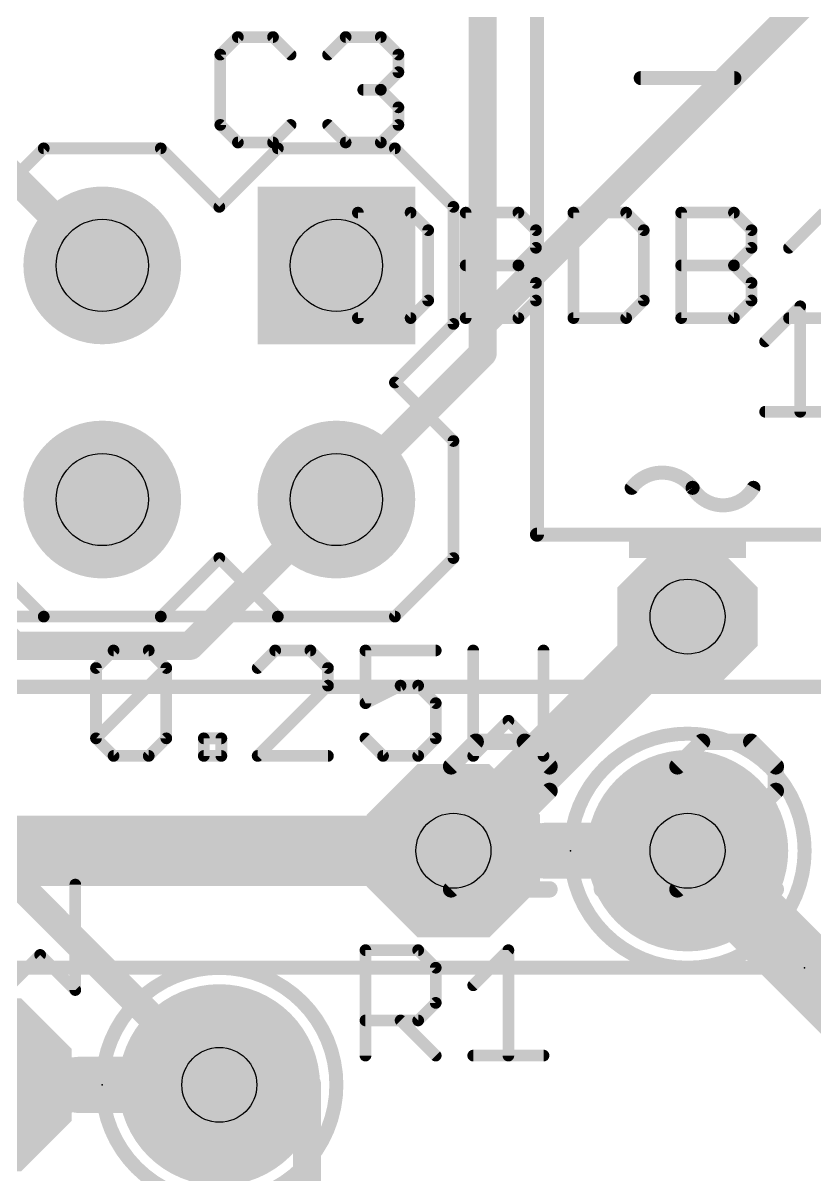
# Model space of a CAD drawing. Extents: x 27.9 to 92.8, y 25.3 to 83.9.
# Drawn here: x 61.37 to 69.96, y 46.01 to 58.51 of the extents above; entities that cross this region are included whole.
import ezdxf

# ---------------------------------------------------------------- set-up
doc = ezdxf.new("R2010")
doc.units = 0
for name, color, linetype in [('1', 22, 'CONTINUOUS'), ('16', 175, 'CONTINUOUS'), ('17', 82, 'CONTINUOUS'), ('21', 253, 'CONTINUOUS'), ('23', 7, 'CONTINUOUS'), ('25', 253, 'CONTINUOUS'), ('27', 253, 'CONTINUOUS'), ('29', 253, 'CONTINUOUS'), ('30', 253, 'CONTINUOUS'), ('44', 253, 'CONTINUOUS'), ('51', 253, 'CONTINUOUS')]:
    doc.layers.add(name, color=color, linetype=linetype)

# ---------------------------------------------------------------- blocks, each defined once
blk = doc.blocks.new('RECT')
blk.add_solid([(-0.5, -0.5), (0.5, -0.5), (-0.5, 0.5), (0.5, 0.5)])
blk = doc.blocks.new('OCTAGONP')
at = {"const_width": 0.5}
blk.add_lwpolyline([(-0.25, -0.1036), (-0.25, 0.1036), (-0.1036, 0.25), (0.1036, 0.25), (0.25, 0.1036), (0.25, -0.1036), (0.1036, -0.25), (-0.1036, -0.25), (-0.25, -0.1036), (-0.25, 0.1036)], dxfattribs=at)
blk = doc.blocks.new('ROUNDP')
at = {"const_width": 0.5}
blk.add_lwpolyline([(0, -0.25, 1), (0, 0.25, 1), (0, -0.25)], format="xyb", dxfattribs=at)
blk = doc.blocks.new('SQUAREP')
blk.add_solid([(-0.5, -0.5), (0.5, -0.5), (-0.5, 0.5), (0.5, 0.5)])

msp = doc.modelspace()

# ---------------------------------------------------------------- linework, layer by layer
at = {"layer": '1'}
for points, const_width in [([(58.42, 59.69), (62.23, 55.88)], 0.3048), ([(66.3575, 55.245), (66.3575, 59.3725)], 0.3048), ([(66.3575, 55.245), (70.1675, 59.055)], 0.3048), ([(66.3575, 54.9275), (66.3575, 55.245)], 0.3048), ([(64.77, 53.34), (66.3575, 54.9275)], 0.3048), ([(66.04, 49.53), (68.58, 52.07)], 0.635), ([(63.5, 46.99), (60.96, 49.53)], 0.3048)]:
    msp.add_lwpolyline(points, dxfattribs=dict(at, const_width=const_width))
for points, const_width in [([(62.1761, 55.8261, 1), (62.2839, 55.9339)], 0.1524), ([(66.4337, 55.245, 1), (66.2813, 55.245)], 0.1524), ([(66.3036, 55.2989, 1), (66.4114, 55.1911)], 0.1524), ([(66.2813, 55.245, 1), (66.4337, 55.245)], 0.1524), ([(66.2813, 54.9275, 1), (66.4337, 54.9275)], 0.1524), ([(66.4114, 54.8736, 1), (66.3036, 54.9814)], 0.1524), ([(64.7161, 53.3939, 1), (64.8239, 53.2861)], 0.1524), ([(68.6923, 51.9577, 1), (68.4677, 52.1823)], 0.3175), ([(65.9277, 49.6423, 1), (66.1523, 49.4177)], 0.3175), ([(63.4461, 46.9361, 1), (63.5539, 47.0439)], 0.1524)]:
    msp.add_lwpolyline(points, format="xyb", dxfattribs=dict(at, const_width=const_width))
at = {"layer": '16'}
for points, const_width in [([(61.2775, 51.7525), (59.69, 53.34)], 0.3048), ([(64.77, 53.34), (63.1825, 51.7525)], 0.3048), ([(63.1825, 51.7525), (61.2775, 51.7525)], 0.3048), ([(66.04, 49.53), (60.0075, 49.53)], 0.762), ([(74.6125, 43.4975), (68.58, 49.53)], 0.762), ([(63.5, 46.99), (64.4525, 46.99)], 0.3048), ([(64.4525, 46.99), (64.4525, 40.3225)], 0.3048)]:
    msp.add_lwpolyline(points, dxfattribs=dict(at, const_width=const_width))
for points, const_width in [([(64.8239, 53.2861, 1), (64.7161, 53.3939)], 0.1524), ([(61.2236, 51.6986, 1), (61.3314, 51.8064)], 0.1524), ([(63.1286, 51.8064, 1), (63.2364, 51.6986)], 0.1524), ([(63.1825, 51.6763, 1), (63.1825, 51.8287)], 0.1524), ([(66.04, 49.3395, 1), (66.04, 49.7205)], 0.381), ([(68.7147, 49.6647, 1), (68.4453, 49.3953)], 0.381), ([(63.5, 47.0662, 1), (63.5, 46.9138)], 0.1524), ([(64.5287, 46.99, 1), (64.3763, 46.99)], 0.1524), ([(64.4525, 46.9138, 1), (64.4525, 47.0662)], 0.1524)]:
    msp.add_lwpolyline(points, format="xyb", dxfattribs=dict(at, const_width=const_width))
at = {"layer": '21'}
for points, const_width in [([(66.946, 58.801), (66.946, 52.959)], 0.1524), ([(69.088, 57.912), (68.072, 57.912)], 0.1524), ([(60.96, 56.515), (61.595, 57.15)], 0.127), ([(61.595, 57.15), (62.865, 57.15)], 0.127), ([(62.865, 57.15), (63.5, 56.515)], 0.127), ([(63.5, 56.515), (64.135, 57.15)], 0.127), ([(64.135, 57.15), (65.405, 57.15)], 0.127), ([(65.405, 57.15), (66.04, 56.515)], 0.127), ([(66.04, 56.515), (66.04, 55.245)], 0.127), ([(66.04, 55.245), (65.405, 54.61)], 0.127), ([(65.405, 54.61), (66.04, 53.975)], 0.127), ([(66.04, 53.975), (66.04, 52.705)], 0.127), ([(66.946, 52.959), (74.782, 52.959)], 0.1524), ([(61.595, 52.07), (60.96, 52.705)], 0.127), ([(63.5, 52.705), (62.865, 52.07)], 0.127), ([(64.135, 52.07), (63.5, 52.705)], 0.127), ([(66.04, 52.705), (65.405, 52.07)], 0.127), ([(61.595, 52.07), (60.325, 52.07)], 0.127), ([(62.865, 52.07), (61.595, 52.07)], 0.127), ([(64.135, 52.07), (62.865, 52.07)], 0.127), ([(65.405, 52.07), (64.135, 52.07)], 0.127), ([(57.023, 51.308), (82.677, 51.308)], 0.1524), ([(67.564, 49.53), (67.056, 49.53)], 0.6096), ([(76.581, 48.26), (60.198, 48.26)], 0.1524), ([(62.484, 46.99), (61.976, 46.99)], 0.6096)]:
    msp.add_lwpolyline(points, dxfattribs=dict(at, const_width=const_width))
for points, const_width in [([(68.072, 57.9501, 1), (68.072, 57.8739)], 0.0762), ([(69.088, 57.8739, 1), (69.088, 57.9501)], 0.0762), ([(61.595, 57.1818, 1), (61.595, 57.1183)], 0.0635), ([(61.6175, 57.1275, 1), (61.5725, 57.1725)], 0.0635), ([(62.8875, 57.1725, 1), (62.8425, 57.1275)], 0.0635), ([(62.865, 57.1183, 1), (62.865, 57.1818)], 0.0635), ([(64.135, 57.1818, 1), (64.135, 57.1183)], 0.0635), ([(64.1575, 57.1275, 1), (64.1125, 57.1725)], 0.0635), ([(65.4275, 57.1725, 1), (65.3825, 57.1275)], 0.0635), ([(65.405, 57.1183, 1), (65.405, 57.1818)], 0.0635), ([(63.4775, 56.5375, 1), (63.5225, 56.4925)], 0.0635), ([(63.4775, 56.4925, 1), (63.5225, 56.5375)], 0.0635), ([(66.0718, 56.515, 1), (66.0083, 56.515)], 0.0635), ([(66.0175, 56.4925, 1), (66.0625, 56.5375)], 0.0635), ([(66.0083, 55.245, 1), (66.0718, 55.245)], 0.0635), ([(66.0625, 55.2225, 1), (66.0175, 55.2675)], 0.0635), ([(65.4275, 54.6325, 1), (65.3825, 54.5875)], 0.0635), ([(65.3825, 54.6325, 1), (65.4275, 54.5875)], 0.0635), ([(66.0718, 53.975, 1), (66.0083, 53.975)], 0.0635), ([(66.0175, 53.9525, 1), (66.0625, 53.9975)], 0.0635), ([(68.6346, 53.467, 0.4997), (67.9742, 53.467)], 0.1524), ([(67.9437, 53.4899, 1), (68.0047, 53.4441)], 0.0762), ([(68.6346, 53.467, 0.5742), (69.295, 53.467)], 0.1524), ([(68.6675, 53.4862, 1), (68.6017, 53.4478)], 0.0762), ([(68.6041, 53.4441, 1), (68.6651, 53.4899)], 0.0762), ([(69.3279, 53.4478, 1), (69.2621, 53.4862)], 0.0762), ([(66.946, 52.9971, 1), (66.946, 52.9209)], 0.0762), ([(66.9079, 52.959, 1), (66.9841, 52.959)], 0.0762), ([(63.5225, 52.7275, 1), (63.4775, 52.6825)], 0.0635), ([(63.5225, 52.6825, 1), (63.4775, 52.7275)], 0.0635), ([(66.0083, 52.705, 1), (66.0718, 52.705)], 0.0635), ([(66.0625, 52.6825, 1), (66.0175, 52.7275)], 0.0635), ([(61.595, 52.1018, 1), (61.595, 52.0382)], 0.0635), ([(61.5725, 52.0475, 1), (61.6175, 52.0925)], 0.0635), ([(61.595, 52.0382, 1), (61.595, 52.1018)], 0.0635), ([(62.8425, 52.0925, 1), (62.8875, 52.0475)], 0.0635), ([(62.865, 52.1018, 1), (62.865, 52.0382)], 0.0635), ([(62.865, 52.0382, 1), (62.865, 52.1018)], 0.0635), ([(64.135, 52.1018, 1), (64.135, 52.0382)], 0.0635), ([(64.1125, 52.0475, 1), (64.1575, 52.0925)], 0.0635), ([(64.135, 52.0382, 1), (64.135, 52.1018)], 0.0635), ([(65.3825, 52.0925, 1), (65.4275, 52.0475)], 0.0635), ([(65.405, 52.0382, 1), (65.405, 52.1018)], 0.0635), ([(68.58, 48.26, 1), (68.58, 50.8, 1), (68.58, 48.26)], 0.1524), ([(67.056, 49.6824, 1), (67.056, 49.3776)], 0.3048), ([(67.564, 49.3776, 1), (67.564, 49.6824)], 0.3048), ([(63.5, 45.72, 1), (63.5, 48.26, 1), (63.5, 45.72)], 0.1524), ([(61.976, 47.1424, 1), (61.976, 46.8376)], 0.3048), ([(62.484, 46.8376, 1), (62.484, 47.1424)], 0.3048)]:
    msp.add_lwpolyline(points, format="xyb", dxfattribs=dict(at, const_width=const_width))
at = {"layer": '23'}
for p in [(67.31, 49.53), (69.85, 48.26), (62.23, 46.99)]:
    msp.add_point(p, dxfattribs=at)
at = {"layer": '25', "const_width": 0.127}
for points in [[(63.7014, 58.3575), (63.5107, 58.1668)], [(64.0827, 58.3575), (63.7014, 58.3575)], [(64.2734, 58.1668), (64.0827, 58.3575)], [(64.6801, 58.1668), (64.8708, 58.3575)], [(64.8708, 58.3575), (65.2521, 58.3575)], [(65.2521, 58.3575), (65.4428, 58.1668)], [(63.5107, 58.1668), (63.5107, 57.4042)], [(65.4428, 58.1668), (65.4428, 57.9762)], [(65.4428, 57.9762), (65.2521, 57.7855)], [(65.2521, 57.7855), (65.0614, 57.7855)], [(65.2521, 57.7855), (65.4428, 57.5948)], [(65.4428, 57.5948), (65.4428, 57.4042)], [(63.5107, 57.4042), (63.7014, 57.2135)], [(64.0827, 57.2135), (64.2734, 57.4042)], [(64.8708, 57.2135), (64.6801, 57.4042)], [(65.4428, 57.4042), (65.2521, 57.2135)], [(63.7014, 57.2135), (64.0827, 57.2135)], [(65.2521, 57.2135), (64.8708, 57.2135)], [(65.0855, 47.3075), (65.0855, 48.4515)], [(65.0855, 48.4515), (65.6575, 48.4515)], [(65.6575, 48.4515), (65.8482, 48.2608)], [(66.2549, 48.0702), (66.6362, 48.4515)], [(66.6362, 48.4515), (66.6362, 47.3075)], [(65.8482, 48.2608), (65.8482, 47.8795)], [(65.8482, 47.8795), (65.6575, 47.6888)], [(65.6575, 47.6888), (65.0855, 47.6888)], [(65.4668, 47.6888), (65.8482, 47.3075)], [(66.2549, 47.3075), (67.0175, 47.3075)]]:
    msp.add_lwpolyline(points, dxfattribs=at)
at = {"layer": '25', "const_width": 0.0635}
for points in [[(63.7014, 58.3892, 1), (63.7014, 58.3257)], [(63.7238, 58.335, 1), (63.6789, 58.3799)], [(64.1051, 58.3799, 1), (64.0602, 58.335)], [(64.0827, 58.3257, 1), (64.0827, 58.3892)], [(64.8708, 58.3892, 1), (64.8708, 58.3257)], [(64.8932, 58.335, 1), (64.8483, 58.3799)], [(65.2745, 58.3799, 1), (65.2296, 58.335)], [(65.2521, 58.3257, 1), (65.2521, 58.3892)], [(63.5425, 58.1668, 1), (63.479, 58.1668)], [(63.4883, 58.1893, 1), (63.5332, 58.1444)], [(64.2509, 58.1444, 1), (64.2958, 58.1893)], [(64.6576, 58.1893, 1), (64.7026, 58.1444)], [(65.4745, 58.1668, 1), (65.411, 58.1668)], [(65.4203, 58.1444, 1), (65.4652, 58.1893)], [(65.411, 57.9762, 1), (65.4745, 57.9762)], [(65.4652, 57.9537, 1), (65.4203, 57.9986)], [(65.0614, 57.8172, 1), (65.0614, 57.7537)], [(65.2745, 57.8079, 1), (65.2296, 57.763)], [(65.2296, 57.8079, 1), (65.2745, 57.763)], [(65.2521, 57.7537, 1), (65.2521, 57.8172)], [(65.4745, 57.5948, 1), (65.411, 57.5948)], [(65.4203, 57.5724, 1), (65.4652, 57.6173)], [(63.479, 57.4042, 1), (63.5425, 57.4042)], [(63.5332, 57.4266, 1), (63.4883, 57.3817)], [(64.2958, 57.3817, 1), (64.2509, 57.4266)], [(64.7026, 57.4266, 1), (64.6576, 57.3817)], [(65.411, 57.4042, 1), (65.4745, 57.4042)], [(65.4652, 57.3817, 1), (65.4203, 57.4266)], [(63.7014, 57.2453, 1), (63.7014, 57.1818)], [(63.6789, 57.191, 1), (63.7238, 57.236)], [(64.0602, 57.236, 1), (64.1051, 57.191)], [(64.0827, 57.1818, 1), (64.0827, 57.2453)], [(64.8708, 57.2453, 1), (64.8708, 57.1818)], [(64.8483, 57.191, 1), (64.8932, 57.236)], [(65.2296, 57.236, 1), (65.2745, 57.191)], [(65.2521, 57.1818, 1), (65.2521, 57.2453)], [(65.1173, 48.4515, 1), (65.0538, 48.4515)], [(65.0855, 48.4832, 1), (65.0855, 48.4197)], [(65.6799, 48.4739, 1), (65.635, 48.429)], [(65.6575, 48.4197, 1), (65.6575, 48.4832)], [(66.668, 48.4515, 1), (66.6045, 48.4515)], [(66.6587, 48.429, 1), (66.6138, 48.4739)], [(65.8799, 48.2608, 1), (65.8164, 48.2608)], [(65.8257, 48.2384, 1), (65.8706, 48.2833)], [(66.2324, 48.0926, 1), (66.2774, 48.0477)], [(65.8164, 47.8795, 1), (65.8799, 47.8795)], [(65.8706, 47.857, 1), (65.8257, 47.9019)], [(65.0855, 47.7206, 1), (65.0855, 47.6571)], [(65.4893, 47.7113, 1), (65.4444, 47.6664)], [(65.635, 47.7113, 1), (65.6799, 47.6664)], [(65.6575, 47.6571, 1), (65.6575, 47.7206)], [(66.2549, 47.3393, 1), (66.2549, 47.2758)], [(67.0175, 47.2758, 1), (67.0175, 47.3393)], [(65.0538, 47.3075, 1), (65.1173, 47.3075)], [(65.8257, 47.285, 1), (65.8706, 47.33)], [(66.6045, 47.3075, 1), (66.668, 47.3075)]]:
    msp.add_lwpolyline(points, format="xyb", dxfattribs=at)
at = {"layer": '27'}
for points, const_width in [([(65.0033, 56.4525), (65.0033, 55.3085)], 0.127), ([(65.5753, 56.4525), (65.0033, 56.4525)], 0.127), ([(65.766, 56.2618), (65.5753, 56.4525)], 0.127), ([(66.1727, 55.3085), (66.1727, 56.4525)], 0.127), ([(66.1727, 56.4525), (66.7447, 56.4525)], 0.127), ([(66.7447, 56.4525), (66.9354, 56.2618)], 0.127), ([(67.3421, 56.4525), (67.3421, 55.3085)], 0.127), ([(67.9141, 56.4525), (67.3421, 56.4525)], 0.127), ([(68.1048, 56.2618), (67.9141, 56.4525)], 0.127), ([(68.5115, 55.3085), (68.5115, 56.4525)], 0.127), ([(68.5115, 56.4525), (69.0835, 56.4525)], 0.127), ([(69.0835, 56.4525), (69.2741, 56.2618)], 0.127), ([(69.6809, 56.0712), (70.0622, 56.4525)], 0.127), ([(65.766, 55.4992), (65.766, 56.2618)], 0.127), ([(66.9354, 56.2618), (66.9354, 56.0712)], 0.127), ([(68.1048, 55.4992), (68.1048, 56.2618)], 0.127), ([(69.2741, 56.2618), (69.2741, 56.0712)], 0.127), ([(66.9354, 56.0712), (66.7447, 55.8805)], 0.127), ([(69.2741, 56.0712), (69.0835, 55.8805)], 0.127), ([(66.1727, 55.8805), (66.7447, 55.8805)], 0.127), ([(66.7447, 55.8805), (66.9354, 55.6898)], 0.127), ([(68.5115, 55.8805), (69.0835, 55.8805)], 0.127), ([(69.0835, 55.8805), (69.2741, 55.6898)], 0.127), ([(66.9354, 55.6898), (66.9354, 55.4992)], 0.127), ([(69.2741, 55.6898), (69.2741, 55.4992)], 0.127), ([(65.5753, 55.3085), (65.766, 55.4992)], 0.127), ([(66.9354, 55.4992), (66.7447, 55.3085)], 0.127), ([(67.9141, 55.3085), (68.1048, 55.4992)], 0.127), ([(69.2741, 55.4992), (69.0835, 55.3085)], 0.127), ([(69.4219, 55.0552), (69.8032, 55.4365)], 0.127), ([(69.8032, 55.4365), (69.8032, 54.2925)], 0.127), ([(65.0033, 55.3085), (65.5753, 55.3085)], 0.127), ([(66.7447, 55.3085), (66.1727, 55.3085)], 0.127), ([(67.3421, 55.3085), (67.9141, 55.3085)], 0.127), ([(69.0835, 55.3085), (68.5115, 55.3085)], 0.127), ([(69.6809, 55.3085), (70.4435, 55.3085)], 0.127), ([(69.4219, 54.2925), (70.1846, 54.2925)], 0.127), ([(62.162, 51.512), (62.3527, 51.7027)], 0.127), ([(62.3527, 51.7027), (62.734, 51.7027)], 0.127), ([(62.734, 51.7027), (62.9246, 51.512)], 0.127), ([(64.1067, 51.7027), (63.9161, 51.512)], 0.127), ([(64.4881, 51.7027), (64.1067, 51.7027)], 0.127), ([(64.6787, 51.512), (64.4881, 51.7027)], 0.127), ([(65.8481, 51.7027), (65.0855, 51.7027)], 0.127), ([(65.0855, 51.7027), (65.0855, 51.1307)], 0.127), ([(66.2549, 51.7027), (66.2549, 50.5587)], 0.127), ([(67.0175, 50.5587), (67.0175, 51.7027)], 0.127), ([(62.162, 50.7494), (62.162, 51.512)], 0.127), ([(62.162, 50.7494), (62.9246, 51.512)], 0.127), ([(62.9246, 51.512), (62.9246, 50.7494)], 0.127), ([(64.6787, 51.3214), (64.6787, 51.512)], 0.127), ([(63.9161, 50.5587), (64.6787, 51.3214)], 0.127), ([(65.0855, 51.1307), (65.4668, 51.3214)], 0.127), ([(65.4668, 51.3214), (65.6575, 51.3214)], 0.127), ([(65.6575, 51.3214), (65.8481, 51.1307)], 0.127), ([(65.8481, 51.1307), (65.8481, 50.7494)], 0.127), ([(66.2549, 50.5587), (66.6362, 50.94)], 0.127), ([(66.6362, 50.94), (67.0175, 50.5587)], 0.127), ([(62.3527, 50.5587), (62.162, 50.7494)], 0.127), ([(62.9246, 50.7494), (62.734, 50.5587)], 0.127), ([(63.3314, 50.5587), (63.3314, 50.7494)], 0.127), ([(63.3314, 50.7494), (63.522, 50.7494)], 0.127), ([(63.522, 50.7494), (63.522, 50.5587)], 0.127), ([(65.2761, 50.5587), (65.0855, 50.7494)], 0.127), ([(65.8481, 50.7494), (65.6575, 50.5587)], 0.127), ([(66.2815, 50.7125), (66.0145, 50.4455)], 0.1778), ([(66.8153, 50.7125), (66.2815, 50.7125)], 0.1778), ([(67.0822, 50.4455), (66.8153, 50.7125)], 0.1778), ([(68.7372, 50.7125), (68.4703, 50.4455)], 0.1778), ([(69.271, 50.7125), (68.7372, 50.7125)], 0.1778), ([(69.538, 50.4455), (69.271, 50.7125)], 0.1778), ([(62.734, 50.5587), (62.3527, 50.5587)], 0.127), ([(63.522, 50.5587), (63.3314, 50.5587)], 0.127), ([(64.6787, 50.5587), (63.9161, 50.5587)], 0.127), ([(65.6575, 50.5587), (65.2761, 50.5587)], 0.127), ([(67.0822, 50.1786), (67.0822, 50.4455)], 0.1778), ([(69.538, 50.1786), (69.538, 50.4455)], 0.1778), ([(66.0145, 49.1109), (67.0822, 50.1786)], 0.1778), ([(68.4703, 49.1109), (69.538, 50.1786)], 0.1778), ([(67.6517, 49.1109), (67.6517, 49.3778)], 0.1778), ([(67.6517, 49.3778), (67.9186, 49.3778)], 0.1778), ([(67.9186, 49.3778), (67.9186, 49.1109)], 0.1778), ([(61.9375, 48.0187), (61.9375, 49.1627)], 0.127), ([(67.0822, 49.1109), (66.0145, 49.1109)], 0.1778), ([(67.9186, 49.1109), (67.6517, 49.1109)], 0.1778), ([(69.538, 49.1109), (68.4703, 49.1109)], 0.1778), ([(61.1749, 48.0187), (61.5562, 48.4)], 0.127), ([(61.5562, 48.4), (61.9375, 48.0187)], 0.127)]:
    msp.add_lwpolyline(points, dxfattribs=dict(at, const_width=const_width))
for points, const_width in [([(65.0351, 56.4525, 1), (64.9716, 56.4525)], 0.0635), ([(65.0033, 56.4842, 1), (65.0033, 56.4207)], 0.0635), ([(65.5977, 56.4749, 1), (65.5528, 56.43)], 0.0635), ([(65.5753, 56.4207, 1), (65.5753, 56.4842)], 0.0635), ([(66.1727, 56.4842, 1), (66.1727, 56.4207)], 0.0635), ([(66.2045, 56.4525, 1), (66.141, 56.4525)], 0.0635), ([(66.7671, 56.4749, 1), (66.7222, 56.43)], 0.0635), ([(66.7447, 56.4207, 1), (66.7447, 56.4842)], 0.0635), ([(67.3739, 56.4525, 1), (67.3103, 56.4525)], 0.0635), ([(67.3421, 56.4842, 1), (67.3421, 56.4207)], 0.0635), ([(67.9365, 56.4749, 1), (67.8916, 56.43)], 0.0635), ([(67.9141, 56.4207, 1), (67.9141, 56.4842)], 0.0635), ([(68.5432, 56.4525, 1), (68.4797, 56.4525)], 0.0635), ([(68.5115, 56.4842, 1), (68.5115, 56.4207)], 0.0635), ([(69.1059, 56.4749, 1), (69.061, 56.43)], 0.0635), ([(69.0835, 56.4207, 1), (69.0835, 56.4842)], 0.0635), ([(65.7977, 56.2618, 1), (65.7342, 56.2618)], 0.0635), ([(65.7435, 56.2394, 1), (65.7884, 56.2843)], 0.0635), ([(66.9671, 56.2618, 1), (66.9036, 56.2618)], 0.0635), ([(66.9129, 56.2394, 1), (66.9578, 56.2843)], 0.0635), ([(68.1365, 56.2618, 1), (68.073, 56.2618)], 0.0635), ([(68.0823, 56.2394, 1), (68.1272, 56.2843)], 0.0635), ([(69.3059, 56.2618, 1), (69.2424, 56.2618)], 0.0635), ([(69.2517, 56.2394, 1), (69.2966, 56.2843)], 0.0635), ([(66.9578, 56.0487, 1), (66.9129, 56.0936)], 0.0635), ([(69.2966, 56.0487, 1), (69.2517, 56.0936)], 0.0635), ([(69.6584, 56.0936, 1), (69.7033, 56.0487)], 0.0635), ([(66.9036, 56.0712, 1), (66.9671, 56.0712)], 0.0635), ([(69.2424, 56.0712, 1), (69.3059, 56.0712)], 0.0635), ([(66.1727, 55.9122, 1), (66.1727, 55.8487)], 0.0635), ([(66.7671, 55.9029, 1), (66.7222, 55.858)], 0.0635), ([(66.7222, 55.9029, 1), (66.7671, 55.858)], 0.0635), ([(66.7447, 55.8487, 1), (66.7447, 55.9122)], 0.0635), ([(68.5115, 55.9122, 1), (68.5115, 55.8487)], 0.0635), ([(69.1059, 55.9029, 1), (69.061, 55.858)], 0.0635), ([(69.061, 55.9029, 1), (69.1059, 55.858)], 0.0635), ([(69.0835, 55.8487, 1), (69.0835, 55.9122)], 0.0635), ([(66.9671, 55.6898, 1), (66.9036, 55.6898)], 0.0635), ([(66.9129, 55.6674, 1), (66.9578, 55.7123)], 0.0635), ([(69.3059, 55.6898, 1), (69.2424, 55.6898)], 0.0635), ([(69.2517, 55.6674, 1), (69.2966, 55.7123)], 0.0635), ([(65.7342, 55.4992, 1), (65.7977, 55.4992)], 0.0635), ([(65.7884, 55.4767, 1), (65.7435, 55.5216)], 0.0635), ([(66.9036, 55.4992, 1), (66.9671, 55.4992)], 0.0635), ([(66.9578, 55.4767, 1), (66.9129, 55.5216)], 0.0635), ([(68.073, 55.4992, 1), (68.1365, 55.4992)], 0.0635), ([(68.1272, 55.4767, 1), (68.0823, 55.5216)], 0.0635), ([(69.2424, 55.4992, 1), (69.3059, 55.4992)], 0.0635), ([(69.2966, 55.4767, 1), (69.2517, 55.5216)], 0.0635), ([(69.835, 55.4365, 1), (69.7715, 55.4365)], 0.0635), ([(69.8257, 55.414, 1), (69.7808, 55.4589)], 0.0635), ([(65.0033, 55.3403, 1), (65.0033, 55.2767)], 0.0635), ([(65.5528, 55.331, 1), (65.5977, 55.286)], 0.0635), ([(65.5753, 55.2767, 1), (65.5753, 55.3403)], 0.0635), ([(66.1727, 55.3403, 1), (66.1727, 55.2767)], 0.0635), ([(66.7222, 55.331, 1), (66.7671, 55.286)], 0.0635), ([(66.7447, 55.2767, 1), (66.7447, 55.3403)], 0.0635), ([(67.3421, 55.3403, 1), (67.3421, 55.2767)], 0.0635), ([(67.8916, 55.331, 1), (67.9365, 55.286)], 0.0635), ([(67.9141, 55.2767, 1), (67.9141, 55.3403)], 0.0635), ([(68.5115, 55.3403, 1), (68.5115, 55.2767)], 0.0635), ([(69.061, 55.331, 1), (69.1059, 55.286)], 0.0635), ([(69.0835, 55.2767, 1), (69.0835, 55.3403)], 0.0635), ([(69.6809, 55.3403, 1), (69.6809, 55.2767)], 0.0635), ([(64.9716, 55.3085, 1), (65.0351, 55.3085)], 0.0635), ([(66.141, 55.3085, 1), (66.2045, 55.3085)], 0.0635), ([(67.3103, 55.3085, 1), (67.3739, 55.3085)], 0.0635), ([(68.4797, 55.3085, 1), (68.5432, 55.3085)], 0.0635), ([(69.3995, 55.0776, 1), (69.4444, 55.0327)], 0.0635), ([(69.4219, 54.3243, 1), (69.4219, 54.2608)], 0.0635), ([(69.7715, 54.2925, 1), (69.835, 54.2925)], 0.0635), ([(62.3527, 51.7344, 1), (62.3527, 51.6709)], 0.0635), ([(62.3751, 51.6802, 1), (62.3302, 51.7251)], 0.0635), ([(62.7564, 51.7251, 1), (62.7115, 51.6802)], 0.0635), ([(62.734, 51.6709, 1), (62.734, 51.7344)], 0.0635), ([(64.1067, 51.7344, 1), (64.1067, 51.6709)], 0.0635), ([(64.1292, 51.6802, 1), (64.0843, 51.7251)], 0.0635), ([(64.5105, 51.7251, 1), (64.4656, 51.6802)], 0.0635), ([(64.4881, 51.6709, 1), (64.4881, 51.7344)], 0.0635), ([(65.0855, 51.7344, 1), (65.0855, 51.6709)], 0.0635), ([(65.1172, 51.7027, 1), (65.0537, 51.7027)], 0.0635), ([(65.8481, 51.6709, 1), (65.8481, 51.7344)], 0.0635), ([(66.2866, 51.7027, 1), (66.2231, 51.7027)], 0.0635), ([(67.0493, 51.7027, 1), (66.9858, 51.7027)], 0.0635), ([(62.1937, 51.512, 1), (62.1302, 51.512)], 0.0635), ([(62.1395, 51.5345, 1), (62.1844, 51.4896)], 0.0635), ([(62.9564, 51.512, 1), (62.8929, 51.512)], 0.0635), ([(62.9471, 51.4896, 1), (62.9022, 51.5345)], 0.0635), ([(62.9022, 51.4896, 1), (62.9471, 51.5345)], 0.0635), ([(63.8936, 51.5345, 1), (63.9385, 51.4896)], 0.0635), ([(64.7105, 51.512, 1), (64.647, 51.512)], 0.0635), ([(64.6563, 51.4896, 1), (64.7012, 51.5345)], 0.0635), ([(64.7012, 51.2989, 1), (64.6563, 51.3438)], 0.0635), ([(65.4668, 51.3531, 1), (65.4668, 51.2896)], 0.0635), ([(65.481, 51.293, 1), (65.4526, 51.3497)], 0.0635), ([(65.6799, 51.3438, 1), (65.635, 51.2989)], 0.0635), ([(65.6575, 51.2896, 1), (65.6575, 51.3531)], 0.0635), ([(64.647, 51.3214, 1), (64.7105, 51.3214)], 0.0635), ([(65.0713, 51.1591, 1), (65.0997, 51.1023)], 0.0635), ([(65.0537, 51.1307, 1), (65.1172, 51.1307)], 0.0635), ([(65.8799, 51.1307, 1), (65.8164, 51.1307)], 0.0635), ([(65.8257, 51.1082, 1), (65.8706, 51.1531)], 0.0635), ([(66.6587, 50.9625, 1), (66.6137, 50.9176)], 0.0635), ([(66.6587, 50.9176, 1), (66.6137, 50.9625)], 0.0635), ([(62.1302, 50.7494, 1), (62.1937, 50.7494)], 0.0635), ([(62.1844, 50.7718, 1), (62.1395, 50.7269)], 0.0635), ([(62.1395, 50.7718, 1), (62.1844, 50.7269)], 0.0635), ([(62.8929, 50.7494, 1), (62.9564, 50.7494)], 0.0635), ([(62.9471, 50.7269, 1), (62.9022, 50.7718)], 0.0635), ([(63.3631, 50.7494, 1), (63.2996, 50.7494)], 0.0635), ([(63.3314, 50.7811, 1), (63.3314, 50.7176)], 0.0635), ([(63.5538, 50.7494, 1), (63.4903, 50.7494)], 0.0635), ([(63.522, 50.7176, 1), (63.522, 50.7811)], 0.0635), ([(65.1079, 50.7718, 1), (65.063, 50.7269)], 0.0635), ([(65.8164, 50.7494, 1), (65.8799, 50.7494)], 0.0635), ([(65.8706, 50.7269, 1), (65.8257, 50.7718)], 0.0635), ([(66.2815, 50.7569, 1), (66.2815, 50.668)], 0.0889), ([(66.3129, 50.681, 1), (66.25, 50.7439)], 0.0889), ([(66.8467, 50.7439, 1), (66.7839, 50.681)], 0.0889), ([(66.8153, 50.668, 1), (66.8153, 50.7569)], 0.0889), ([(68.7372, 50.7569, 1), (68.7372, 50.668)], 0.0889), ([(68.7686, 50.681, 1), (68.7058, 50.7439)], 0.0889), ([(69.3025, 50.7439, 1), (69.2396, 50.681)], 0.0889), ([(69.271, 50.668, 1), (69.271, 50.7569)], 0.0889), ([(62.3527, 50.5905, 1), (62.3527, 50.5269)], 0.0635), ([(62.3302, 50.5362, 1), (62.3751, 50.5812)], 0.0635), ([(62.7115, 50.5812, 1), (62.7564, 50.5362)], 0.0635), ([(62.734, 50.5269, 1), (62.734, 50.5905)], 0.0635), ([(63.3314, 50.5905, 1), (63.3314, 50.5269)], 0.0635), ([(63.522, 50.5269, 1), (63.522, 50.5905)], 0.0635), ([(63.9161, 50.5905, 1), (63.9161, 50.5269)], 0.0635), ([(63.8936, 50.5812, 1), (63.9385, 50.5362)], 0.0635), ([(64.6787, 50.5269, 1), (64.6787, 50.5905)], 0.0635), ([(65.2761, 50.5905, 1), (65.2761, 50.5269)], 0.0635), ([(65.2537, 50.5362, 1), (65.2986, 50.5812)], 0.0635), ([(65.635, 50.5812, 1), (65.6799, 50.5362)], 0.0635), ([(65.6575, 50.5269, 1), (65.6575, 50.5905)], 0.0635), ([(66.2324, 50.5812, 1), (66.2773, 50.5362)], 0.0635), ([(66.9951, 50.5362, 1), (67.04, 50.5812)], 0.0635), ([(63.2996, 50.5587, 1), (63.3631, 50.5587)], 0.0635), ([(63.4903, 50.5587, 1), (63.5538, 50.5587)], 0.0635), ([(65.9831, 50.477, 1), (66.046, 50.4141)], 0.0889), ([(66.2231, 50.5587, 1), (66.2866, 50.5587)], 0.0635), ([(66.9858, 50.5587, 1), (67.0493, 50.5587)], 0.0635), ([(67.1267, 50.4455, 1), (67.0378, 50.4455)], 0.0889), ([(67.0508, 50.4141, 1), (67.1137, 50.477)], 0.0889), ([(68.4388, 50.477, 1), (68.5017, 50.4141)], 0.0889), ([(69.5824, 50.4455, 1), (69.4935, 50.4455)], 0.0889), ([(69.5065, 50.4141, 1), (69.5694, 50.477)], 0.0889), ([(67.1137, 50.1472, 1), (67.0508, 50.21)], 0.0889), ([(69.5694, 50.1472, 1), (69.5065, 50.21)], 0.0889), ([(67.0378, 50.1786, 1), (67.1267, 50.1786)], 0.0889), ([(69.4935, 50.1786, 1), (69.5824, 50.1786)], 0.0889), ([(67.6961, 49.3778, 1), (67.6072, 49.3778)], 0.0889), ([(67.6517, 49.4223, 1), (67.6517, 49.3334)], 0.0889), ([(67.9631, 49.3778, 1), (67.8742, 49.3778)], 0.0889), ([(67.9186, 49.3334, 1), (67.9186, 49.4223)], 0.0889), ([(61.9693, 49.1627, 1), (61.9058, 49.1627)], 0.0635), ([(66.0145, 49.1553, 1), (66.0145, 49.0665)], 0.0889), ([(65.9831, 49.1423, 1), (66.046, 49.0795)], 0.0889), ([(67.0822, 49.0665, 1), (67.0822, 49.1553)], 0.0889), ([(67.6072, 49.1109, 1), (67.6961, 49.1109)], 0.0889), ([(67.6517, 49.1553, 1), (67.6517, 49.0665)], 0.0889), ([(67.8742, 49.1109, 1), (67.9631, 49.1109)], 0.0889), ([(67.9186, 49.0665, 1), (67.9186, 49.1553)], 0.0889), ([(68.4388, 49.1423, 1), (68.5017, 49.0795)], 0.0889), ([(68.4703, 49.1553, 1), (68.4703, 49.0665)], 0.0889), ([(69.538, 49.0665, 1), (69.538, 49.1553)], 0.0889), ([(61.5787, 48.4225, 1), (61.5338, 48.3776)], 0.0635), ([(61.5787, 48.3776, 1), (61.5338, 48.4225)], 0.0635), ([(61.9058, 48.0187, 1), (61.9693, 48.0187)], 0.0635), ([(61.9151, 47.9962, 1), (61.96, 48.0412)], 0.0635)]:
    msp.add_lwpolyline(points, format="xyb", dxfattribs=dict(at, const_width=const_width))
at = {"layer": '44'}
for centre, radius in [((62.23, 55.88), 0.5), ((64.77, 55.88), 0.5), ((62.23, 53.34), 0.5), ((64.77, 53.34), 0.5), ((68.58, 52.07), 0.4064), ((66.04, 49.53), 0.4064), ((68.58, 49.53), 0.4064), ((63.5, 46.99), 0.4064)]:
    msp.add_circle(centre, radius, dxfattribs=at)
at = {"layer": '51'}
for points, const_width in [([(68.58, 48.514, 1), (68.58, 50.546, 1), (68.58, 48.514)], 0.1524), ([(66.04, 49.6824, 1), (66.04, 49.3776)], 0.3048), ([(66.929, 49.3776, 1), (66.929, 49.6824)], 0.3048), ([(67.691, 49.6824, 1), (67.691, 49.3776)], 0.3048), ([(68.58, 49.3776, 1), (68.58, 49.6824)], 0.3048), ([(63.5, 45.974, 1), (63.5, 48.006, 1), (63.5, 45.974)], 0.1524), ([(61.849, 46.8376, 1), (61.849, 47.1424)], 0.3048), ([(62.611, 47.1424, 1), (62.611, 46.8376)], 0.3048), ([(63.5, 46.8376, 1), (63.5, 47.1424)], 0.3048)]:
    msp.add_lwpolyline(points, format="xyb", dxfattribs=dict(at, const_width=const_width))
at = {"layer": '51', "const_width": 0.6096}
for points in [[(66.929, 49.53), (66.04, 49.53)], [(68.58, 49.53), (67.691, 49.53)], [(61.849, 46.99), (60.96, 46.99)], [(63.5, 46.99), (62.611, 46.99)]]:
    msp.add_lwpolyline(points, dxfattribs=at)

# ---------------------------------------------------------------- block references
at = {"layer": '17'}
for name, p, xscale, yscale, rotation in [('ROUNDP', (62.23, 55.88), 1.508, 1.508, 90), ('ROUNDP', (62.23, 55.88), 1.508, 1.508, 90), ('SQUAREP', (64.77, 55.88), 1.508, 1.508, 90), ('SQUAREP', (64.77, 55.88), 1.508, 1.508, 90), ('ROUNDP', (62.23, 53.34), 1.508, 1.508, 90), ('ROUNDP', (62.23, 53.34), 1.508, 1.508, 90), ('ROUNDP', (64.77, 53.34), 1.508, 1.508, 90), ('ROUNDP', (64.77, 53.34), 1.508, 1.508, 90), ('OCTAGONP', (68.58, 52.07), 1.3208, 1.3208, 180), ('OCTAGONP', (68.58, 52.07), 1.3208, 1.3208, 180), ('OCTAGONP', (66.04, 49.53), 1.6764, 1.6764, 180), ('OCTAGONP', (66.04, 49.53), 1.6764, 1.6764, 180), ('OCTAGONP', (68.58, 49.53), 1.6764, 1.6764, 180), ('OCTAGONP', (68.58, 49.53), 1.6764, 1.6764, 180), ('OCTAGONP', (60.96, 46.99), 1.6764, 1.6764, 180), ('OCTAGONP', (60.96, 46.99), 1.6764, 1.6764, 180), ('OCTAGONP', (63.5, 46.99), 1.6764, 1.6764, 180), ('OCTAGONP', (63.5, 46.99), 1.6764, 1.6764, 180)]:
    msp.add_blockref(name, p, dxfattribs=dict(at, xscale=xscale, yscale=yscale, rotation=rotation))
at = {"layer": '29'}
for name, p, xscale, yscale, rotation in [('ROUNDP', (62.23, 55.88), 1.7112, 1.7112, 90), ('SQUAREP', (64.77, 55.88), 1.7112, 1.7112, 90), ('ROUNDP', (62.23, 53.34), 1.7112, 1.7112, 90), ('ROUNDP', (64.77, 53.34), 1.7112, 1.7112, 90), ('OCTAGONP', (68.58, 52.07), 1.524, 1.524, 180), ('OCTAGONP', (66.04, 49.53), 1.8796, 1.8796, 180), ('OCTAGONP', (68.58, 49.53), 1.8796, 1.8796, 180), ('OCTAGONP', (60.96, 46.99), 1.8796, 1.8796, 180), ('OCTAGONP', (63.5, 46.99), 1.8796, 1.8796, 180)]:
    msp.add_blockref(name, p, dxfattribs=dict(at, xscale=xscale, yscale=yscale, rotation=rotation))
at = {"layer": '30'}
for name, p, xscale, yscale, rotation in [('ROUNDP', (62.23, 55.88), 1.7112, 1.7112, 90), ('SQUAREP', (64.77, 55.88), 1.7112, 1.7112, 90), ('ROUNDP', (62.23, 53.34), 1.7112, 1.7112, 90), ('ROUNDP', (64.77, 53.34), 1.7112, 1.7112, 90), ('OCTAGONP', (68.58, 52.07), 1.524, 1.524, 180), ('OCTAGONP', (66.04, 49.53), 1.8796, 1.8796, 180), ('OCTAGONP', (68.58, 49.53), 1.8796, 1.8796, 180), ('OCTAGONP', (60.96, 46.99), 1.8796, 1.8796, 180), ('OCTAGONP', (63.5, 46.99), 1.8796, 1.8796, 180)]:
    msp.add_blockref(name, p, dxfattribs=dict(at, xscale=xscale, yscale=yscale, rotation=rotation))
at = {"layer": '51', "rotation": 180}
for p, xscale, yscale in [((68.58, 52.832), 1.27, 0.254), ((68.58, 52.5145), 0.762, 0.889)]:
    msp.add_blockref('RECT', p, dxfattribs=dict(at, xscale=xscale, yscale=yscale))

doc.saveas('drawing.dxf')
